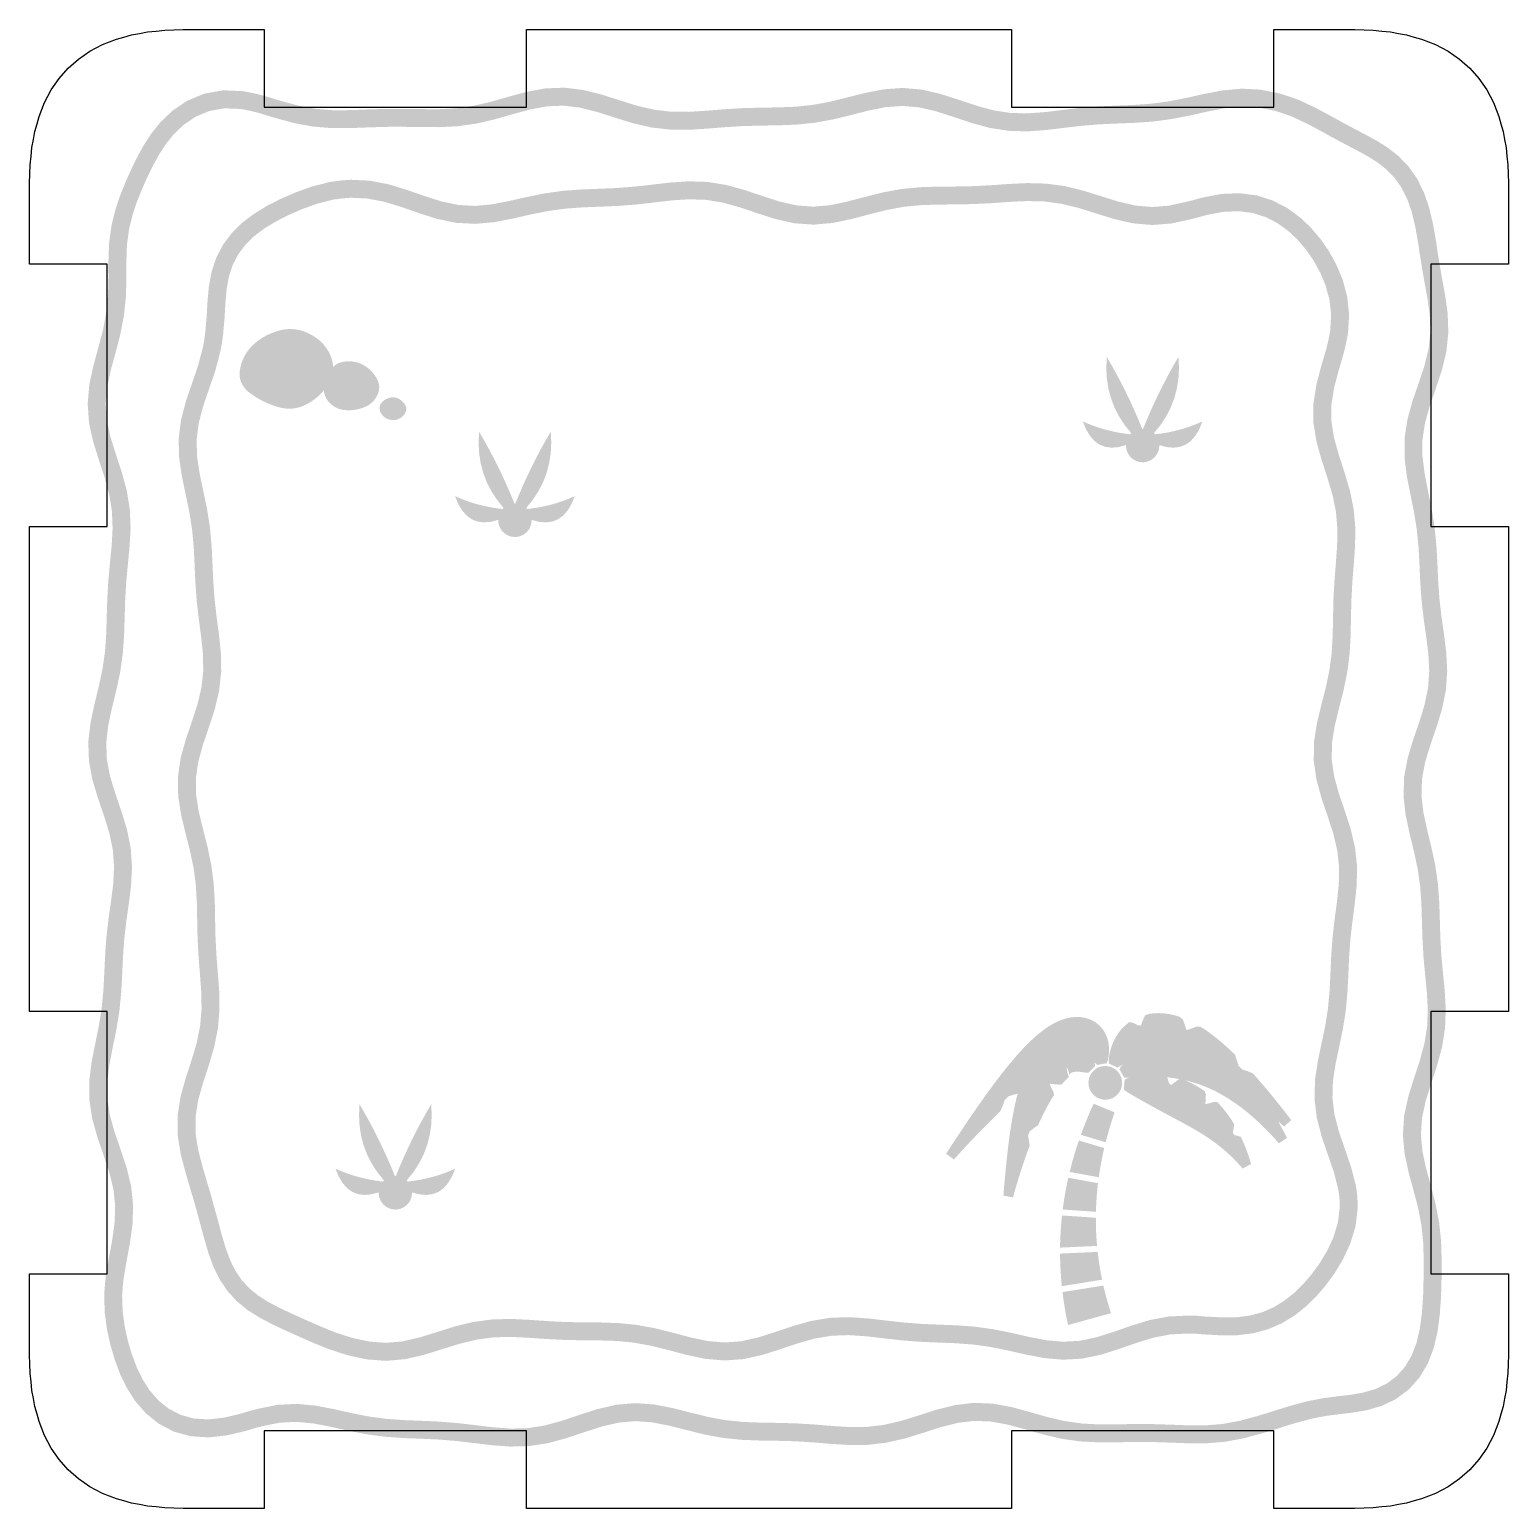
# Model space of a CAD drawing. Header units: millimetres. Extents: x 6 to 591, y 62 to 394.
# Drawn here: x 531.53 to 581.01, y 344.66 to 394.14 of the extents above; entities that cross this region are included whole.
import ezdxf

# ---------------------------------------------------------------- set-up
doc = ezdxf.new("R2010")
doc.units = ezdxf.units.MM
doc.layers.add('CUT', color=1, linetype='Continuous')
doc.layers.add('RASTER', color=7, linetype='Continuous')

msp = doc.modelspace()

# ---------------------------------------------------------------- hatches: boundary and pattern name
at = {"layer": 'RASTER'}
h = msp.add_hatch(color=7, dxfattribs=at)
h.paths.add_polyline_path([(534.171, 386.402), (534.181, 386.708), (534.194, 387.017), (534.275, 387.597), (534.406, 388.126), (534.567, 388.603), (534.742, 389.036), (534.923, 389.44), (535.114, 389.835), (535.33, 390.233), (535.59, 390.639), (535.914, 391.045), (536.317, 391.427), (536.805, 391.756), (537.374, 391.993), (538.008, 392.106), (538.667, 392.079), (539.02, 392.011), (539.346, 391.932), (539.948, 391.749), (540.529, 391.592), (541.098, 391.487), (541.667, 391.441), (542.246, 391.442), (542.837, 391.465), (543.439, 391.484), (544.043, 391.486), (544.641, 391.476), (545.227, 391.473), (545.802, 391.503), (546.372, 391.584), (546.948, 391.718), (547.54, 391.886), (548.15, 392.053), (548.78, 392.169), (549.422, 392.195), (550.061, 392.117), (550.685, 391.959), (551.289, 391.765), (551.873, 391.585), (552.443, 391.454), (553.007, 391.389), (553.577, 391.386), (554.16, 391.422), (554.757, 391.471), (555.361, 391.508), (555.965, 391.525), (556.56, 391.534), (557.143, 391.556), (557.718, 391.615), (558.294, 391.721), (558.881, 391.865), (559.484, 392.018), (560.107, 392.14), (560.745, 392.185), (561.386, 392.13), (562.016, 391.984), (562.626, 391.787), (563.216, 391.589), (563.788, 391.434), (564.349, 391.348), (564.911, 391.333), (565.486, 391.375), (566.076, 391.447), (566.678, 391.517), (567.285, 391.567), (567.888, 391.594), (568.481, 391.617), (569.063, 391.659), (569.642, 391.736), (570.225, 391.85), (570.822, 391.984), (571.438, 392.102), (572.07, 392.161), (572.71, 392.129), (573.348, 392.002), (573.676, 391.897), (573.999, 391.781), (574.565, 391.515), (575.057, 391.251), (575.487, 391.014), (575.877, 390.805), (576.248, 390.612), (576.614, 390.412), (576.979, 390.181), (577.334, 389.901), (577.664, 389.558), (577.951, 389.151), (578.183, 388.686), (578.357, 388.176), (578.485, 387.632), (578.586, 387.055), (578.628, 386.75), (578.677, 386.451), (578.778, 385.856), (578.889, 385.255), (578.975, 384.637), (578.997, 384.004), (578.931, 383.367), (578.78, 382.739), (578.577, 382.128), (578.373, 381.539), (578.215, 380.969), (578.131, 380.413), (578.131, 379.857), (578.202, 379.29), (578.317, 378.704), (578.439, 378.103), (578.537, 377.491), (578.598, 376.879), (578.631, 376.274), (578.657, 375.68), (578.699, 375.094), (578.766, 374.508), (578.851, 373.914), (578.927, 373.304), (578.959, 372.678), (578.916, 372.044), (578.788, 371.414), (578.6, 370.798), (578.394, 370.202), (578.22, 369.627), (578.116, 369.069), (578.098, 368.517), (578.161, 367.957), (578.284, 367.379), (578.43, 366.783), (578.561, 366.172), (578.649, 365.555), (578.694, 364.942), (578.713, 364.339), (578.73, 363.746), (578.764, 363.159), (578.819, 362.569), (578.877, 361.966), (578.911, 361.35), (578.886, 360.721), (578.785, 360.091), (578.617, 359.472), (578.419, 358.87), (578.237, 358.288), (578.116, 357.726), (578.078, 357.175), (578.128, 356.621), (578.25, 356.05), (578.412, 355.46), (578.57, 354.852), (578.689, 354.233), (578.754, 353.613), (578.773, 353.001), (578.771, 352.392), (578.761, 352.083), (578.754, 351.765), (578.713, 351.167), (578.638, 350.59), (578.511, 350.036), (578.312, 349.514), (578.031, 349.041), (577.67, 348.639), (577.245, 348.323), (576.779, 348.098), (576.298, 347.955), (575.822, 347.872), (575.359, 347.817), (574.906, 347.759), (574.439, 347.668), (573.924, 347.531), (573.65, 347.451), (573.357, 347.356), (572.756, 347.172), (572.143, 347.007), (571.519, 346.892), (570.895, 346.841), (570.281, 346.842), (569.68, 346.865), (569.088, 346.884), (568.499, 346.886), (567.904, 346.876), (567.297, 346.873), (566.679, 346.905), (566.056, 346.993), (565.44, 347.137), (564.838, 347.309), (564.255, 347.467), (563.692, 347.571), (563.141, 347.593), (562.587, 347.526), (562.019, 347.382), (561.43, 347.193), (560.821, 347.005), (560.197, 346.862), (559.568, 346.79), (558.945, 346.785), (558.335, 346.824), (557.739, 346.873), (557.151, 346.909), (556.561, 346.925), (555.963, 346.934), (555.353, 346.958), (554.736, 347.021), (554.119, 347.134), (553.512, 347.283), (552.923, 347.433), (552.353, 347.544), (551.798, 347.583), (551.246, 347.536), (550.683, 347.405), (550.1, 347.217), (549.497, 347.015), (548.875, 346.846), (548.244, 346.749), (547.613, 346.732), (546.995, 346.778), (546.392, 346.851), (545.801, 346.92), (545.215, 346.968), (544.625, 346.995), (544.025, 347.018), (543.414, 347.062), (542.799, 347.144), (542.19, 347.263), (541.594, 347.397), (541.017, 347.507), (540.456, 347.559), (539.903, 347.532), (539.34, 347.419), (539.055, 347.344), (538.751, 347.252), (538.138, 347.107), (537.522, 347.038), (536.918, 347.078), (536.352, 347.236), (535.847, 347.502), (535.417, 347.851), (535.064, 348.256), (534.784, 348.696), (534.562, 349.155), (534.385, 349.628), (534.24, 350.121), (534.124, 350.642), (534.047, 351.203), (534.028, 351.804), (534.052, 352.126), (534.084, 352.442), (534.187, 353.049), (534.296, 353.641), (534.376, 354.216), (534.396, 354.776), (534.338, 355.331), (534.202, 355.896), (534.009, 356.479), (533.8, 357.083), (533.627, 357.706), (533.531, 358.342), (533.531, 358.98), (533.609, 359.606), (533.728, 360.213), (533.849, 360.805), (533.942, 361.386), (534, 361.967), (534.031, 362.555), (534.058, 363.154), (534.101, 363.761), (534.171, 364.368), (534.256, 364.966), (534.329, 365.549), (534.358, 366.117), (534.32, 366.676), (534.206, 367.238), (534.029, 367.816), (533.823, 368.413), (533.637, 369.031), (533.518, 369.666), (533.497, 370.307), (533.569, 370.939), (533.699, 371.555), (533.845, 372.151), (533.97, 372.733), (534.053, 373.31), (534.095, 373.889), (534.113, 374.479), (534.131, 375.08), (534.166, 375.686), (534.221, 376.288), (534.279, 376.879), (534.31, 377.455), (534.288, 378.019), (534.197, 378.583), (534.042, 379.156), (533.848, 379.747), (533.657, 380.358), (533.52, 380.989), (533.476, 381.631), (533.533, 382.27), (533.667, 382.892), (533.832, 383.495), (533.985, 384.08), (534.095, 384.654), (534.155, 385.227), (534.173, 385.808)])
h.paths.add_polyline_path([(534.771, 386.393), (534.773, 385.799), (534.754, 385.187), (534.689, 384.567), (534.57, 383.948), (534.412, 383.34), (534.25, 382.75), (534.128, 382.179), (534.078, 381.625), (534.116, 381.074), (534.237, 380.512), (534.419, 379.93), (534.617, 379.328), (534.785, 378.709), (534.886, 378.079), (534.911, 377.45), (534.877, 376.834), (534.819, 376.231), (534.764, 375.641), (534.73, 375.054), (534.713, 374.461), (534.694, 373.858), (534.649, 373.245), (534.561, 372.628), (534.43, 372.017), (534.284, 371.421), (534.161, 370.843), (534.098, 370.283), (534.116, 369.731), (534.22, 369.173), (534.394, 368.598), (534.6, 368.002), (534.788, 367.386), (534.916, 366.756), (534.959, 366.122), (534.927, 365.496), (534.851, 364.886), (534.766, 364.292), (534.699, 363.706), (534.657, 363.12), (534.631, 362.526), (534.598, 361.921), (534.537, 361.309), (534.439, 360.697), (534.317, 360.096), (534.202, 359.51), (534.131, 358.943), (534.131, 358.387), (534.215, 357.831), (534.373, 357.261), (534.577, 356.672), (534.78, 356.061), (534.931, 355.433), (534.997, 354.796), (534.975, 354.163), (534.889, 353.545), (534.778, 352.944), (534.679, 352.361), (534.649, 352.073), (534.628, 351.791), (534.646, 351.253), (534.715, 350.748), (534.821, 350.27), (534.954, 349.818), (535.114, 349.391), (535.309, 348.988), (535.546, 348.616), (535.835, 348.284), (536.178, 348.005), (536.575, 347.797), (537.02, 347.672), (537.508, 347.64), (538.035, 347.699), (538.595, 347.832), (538.892, 347.922), (539.205, 348.004), (539.829, 348.129), (540.469, 348.161), (541.101, 348.102), (541.716, 347.984), (542.313, 347.85), (542.897, 347.736), (543.475, 347.659), (544.058, 347.617), (544.65, 347.594), (545.253, 347.567), (545.86, 347.517), (546.463, 347.447), (547.053, 347.375), (547.627, 347.333), (548.19, 347.348), (548.751, 347.434), (549.323, 347.589), (549.912, 347.787), (550.523, 347.984), (551.152, 348.13), (551.793, 348.185), (552.431, 348.14), (553.054, 348.018), (553.658, 347.865), (554.244, 347.721), (554.82, 347.615), (555.396, 347.556), (555.979, 347.534), (556.574, 347.525), (557.177, 347.508), (557.782, 347.471), (558.379, 347.422), (558.962, 347.386), (559.532, 347.389), (560.096, 347.454), (560.665, 347.585), (561.249, 347.765), (561.853, 347.959), (562.477, 348.117), (563.117, 348.195), (563.759, 348.169), (564.389, 348.053), (564.999, 347.886), (565.59, 347.718), (566.167, 347.584), (566.737, 347.503), (567.311, 347.473), (567.897, 347.476), (568.495, 347.486), (569.099, 347.484), (569.701, 347.465), (570.293, 347.442), (570.871, 347.441), (571.44, 347.487), (572.01, 347.592), (572.59, 347.749), (573.177, 347.928), (573.473, 348.024), (573.763, 348.109), (574.305, 348.254), (574.81, 348.351), (575.286, 348.413), (575.735, 348.466), (576.161, 348.54), (576.562, 348.659), (576.933, 348.838), (577.264, 349.084), (577.545, 349.398), (577.77, 349.776), (577.936, 350.211), (578.047, 350.696), (578.115, 351.226), (578.154, 351.792), (578.161, 352.099), (578.171, 352.403), (578.173, 352.992), (578.155, 353.573), (578.095, 354.146), (577.985, 354.72), (577.832, 355.305), (577.667, 355.908), (577.533, 356.53), (577.476, 357.169), (577.52, 357.811), (577.657, 358.442), (577.848, 359.053), (578.042, 359.644), (578.197, 360.217), (578.288, 360.781), (578.31, 361.345), (578.279, 361.921), (578.221, 362.512), (578.166, 363.114), (578.131, 363.72), (578.113, 364.321), (578.095, 364.911), (578.053, 365.49), (577.97, 366.067), (577.845, 366.649), (577.699, 367.245), (577.569, 367.861), (577.497, 368.493), (577.518, 369.134), (577.637, 369.769), (577.823, 370.387), (578.029, 370.984), (578.206, 371.562), (578.32, 372.124), (578.358, 372.683), (578.329, 373.251), (578.256, 373.834), (578.171, 374.432), (578.101, 375.039), (578.058, 375.646), (578.031, 376.245), (578, 376.833), (577.942, 377.414), (577.849, 377.995), (577.728, 378.587), (577.609, 379.194), (577.531, 379.82), (577.531, 380.458), (577.627, 381.094), (577.8, 381.717), (578.009, 382.321), (578.202, 382.904), (578.338, 383.469), (578.396, 384.024), (578.376, 384.584), (578.296, 385.159), (578.187, 385.751), (578.086, 386.352), (578.034, 386.66), (577.993, 386.962), (577.897, 387.512), (577.78, 388.01), (577.628, 388.454), (577.434, 388.842), (577.2, 389.175), (576.93, 389.455), (576.632, 389.691), (576.309, 389.894), (575.965, 390.083), (575.597, 390.275), (575.201, 390.486), (574.77, 390.724), (574.296, 390.979), (573.769, 391.226), (573.483, 391.329), (573.198, 391.42), (572.636, 391.532), (572.083, 391.559), (571.522, 391.507), (570.944, 391.397), (570.348, 391.263), (569.739, 391.144), (569.124, 391.062), (568.514, 391.018), (567.913, 390.995), (567.323, 390.968), (566.737, 390.92), (566.147, 390.851), (565.544, 390.778), (564.925, 390.732), (564.295, 390.749), (563.663, 390.846), (563.042, 391.015), (562.439, 391.217), (561.856, 391.405), (561.293, 391.536), (560.741, 391.583), (560.186, 391.544), (559.616, 391.433), (559.026, 391.283), (558.42, 391.134), (557.803, 391.021), (557.185, 390.958), (556.575, 390.934), (555.977, 390.925), (555.388, 390.909), (554.799, 390.873), (554.203, 390.824), (553.593, 390.785), (552.97, 390.79), (552.341, 390.862), (551.718, 391.005), (551.109, 391.193), (550.52, 391.382), (549.951, 391.526), (549.398, 391.593), (548.847, 391.571), (548.283, 391.467), (547.701, 391.309), (547.099, 391.137), (546.482, 390.993), (545.86, 390.905), (545.241, 390.873), (544.634, 390.876), (544.039, 390.886), (543.45, 390.884), (542.859, 390.865), (542.258, 390.842), (541.643, 390.841), (541.019, 390.892), (540.396, 391.007), (539.783, 391.172), (539.187, 391.353), (538.892, 391.425), (538.598, 391.482), (538.049, 391.504), (537.544, 391.414), (537.09, 391.225), (536.693, 390.957), (536.357, 390.638), (536.079, 390.289), (535.847, 389.928), (535.648, 389.56), (535.466, 389.187), (535.294, 388.801), (535.13, 388.394), (534.983, 387.958), (534.865, 387.483), (534.792, 386.962), (534.78, 386.685), (534.771, 386.393)])
h = msp.add_hatch(color=7, dxfattribs=at)
h.paths.add_polyline_path([(537.319, 383.464), (537.375, 383.739), (537.409, 384.005), (537.456, 384.535), (537.485, 385.043), (537.531, 385.547), (537.624, 386.041), (537.781, 386.513), (538.01, 386.949), (538.303, 387.339), (538.649, 387.678), (539.037, 387.972), (539.459, 388.231), (539.917, 388.466), (540.417, 388.685), (540.97, 388.884), (541.578, 389.04), (541.921, 389.086), (542.259, 389.114), (542.9, 389.084), (543.532, 388.964), (544.15, 388.777), (544.747, 388.567), (545.324, 388.385), (545.882, 388.27), (546.434, 388.239), (546.993, 388.29), (547.569, 388.401), (548.164, 388.537), (548.772, 388.659), (549.387, 388.744), (549.997, 388.789), (550.597, 388.812), (551.187, 388.838), (551.773, 388.884), (552.363, 388.95), (552.965, 389.02), (553.583, 389.062), (554.213, 389.041), (554.844, 388.939), (555.464, 388.767), (556.065, 388.564), (556.646, 388.378), (557.207, 388.254), (557.757, 388.214), (558.311, 388.261), (558.881, 388.381), (559.471, 388.538), (560.078, 388.69), (560.695, 388.803), (561.313, 388.864), (561.923, 388.884), (562.52, 388.888), (563.109, 388.9), (563.698, 388.931), (564.294, 388.973), (564.904, 389.002), (565.527, 388.986), (566.154, 388.903), (566.775, 388.752), (567.38, 388.563), (567.965, 388.381), (568.529, 388.251), (569.08, 388.202), (569.63, 388.244), (570.197, 388.366), (570.487, 388.44), (570.796, 388.525), (571.41, 388.639), (572.014, 388.665), (572.592, 388.589), (573.125, 388.417), (573.604, 388.169), (574.025, 387.863), (574.395, 387.515), (574.72, 387.132), (575.007, 386.716), (575.257, 386.26), (575.465, 385.758), (575.613, 385.206), (575.678, 384.606), (575.641, 383.975), (575.575, 383.64), (575.5, 383.322), (575.324, 382.724), (575.173, 382.147), (575.085, 381.589), (575.084, 381.04), (575.171, 380.485), (575.331, 379.913), (575.525, 379.319), (575.706, 378.706), (575.833, 378.081), (575.886, 377.453), (575.876, 376.833), (575.831, 376.228), (575.784, 375.635), (575.753, 375.048), (575.739, 374.458), (575.728, 373.857), (575.693, 373.245), (575.614, 372.627), (575.487, 372.013), (575.334, 371.413), (575.193, 370.831), (575.104, 370.268), (575.095, 369.717), (575.174, 369.163), (575.33, 368.595), (575.531, 368.005), (575.729, 367.396), (575.876, 366.77), (575.943, 366.136), (575.931, 365.509), (575.867, 364.897), (575.788, 364.299), (575.721, 363.712), (575.678, 363.127), (575.652, 362.535), (575.622, 361.932), (575.566, 361.32), (575.47, 360.708), (575.345, 360.105), (575.221, 359.517), (575.135, 358.948), (575.12, 358.393), (575.188, 357.839), (575.335, 357.274), (575.535, 356.689), (575.743, 356.082), (575.907, 355.453), (575.951, 355.111), (575.969, 354.752), (575.894, 354.108), (575.714, 353.515), (575.468, 352.989), (575.188, 352.525), (574.887, 352.114), (574.569, 351.746), (574.227, 351.415), (573.854, 351.118), (573.439, 350.864), (572.98, 350.662), (572.479, 350.525), (571.946, 350.458), (571.395, 350.453), (570.826, 350.484), (570.544, 350.507), (570.269, 350.513), (569.709, 350.486), (569.149, 350.38), (568.575, 350.206), (567.981, 349.998), (567.366, 349.803), (566.734, 349.673), (566.094, 349.638), (565.461, 349.695), (564.846, 349.814), (564.249, 349.95), (563.666, 350.067), (563.089, 350.147), (562.508, 350.19), (561.916, 350.213), (561.315, 350.239), (560.709, 350.286), (560.107, 350.354), (559.518, 350.423), (558.945, 350.461), (558.383, 350.442), (557.823, 350.352), (557.251, 350.193), (556.661, 349.994), (556.05, 349.799), (555.419, 349.658), (554.778, 349.612), (554.14, 349.667), (553.519, 349.797), (552.918, 349.957), (552.333, 350.103), (551.759, 350.208), (551.186, 350.265), (550.604, 350.284), (550.01, 350.288), (549.407, 350.301), (548.804, 350.332), (548.209, 350.374), (547.628, 350.401), (547.059, 350.387), (546.495, 350.312), (545.924, 350.174), (545.337, 349.991), (544.731, 349.802), (544.104, 349.657), (543.463, 349.6), (542.822, 349.648), (542.19, 349.784), (541.867, 349.884), (541.548, 349.99), (540.983, 350.22), (540.48, 350.442), (540.025, 350.648), (539.602, 350.848), (539.201, 351.06), (538.821, 351.302), (538.471, 351.589), (538.16, 351.927), (537.898, 352.313), (537.687, 352.738), (537.52, 353.193), (537.38, 353.671), (537.244, 354.176), (537.093, 354.722), (537.013, 355.015), (536.922, 355.313), (536.746, 355.915), (536.585, 356.53), (536.485, 357.163), (536.483, 357.806), (536.584, 358.443), (536.757, 359.061), (536.952, 359.659), (537.124, 360.238), (537.238, 360.804), (537.286, 361.368), (537.276, 361.94), (537.233, 362.526), (537.185, 363.125), (537.153, 363.729), (537.14, 364.33), (537.128, 364.921), (537.096, 365.5), (537.022, 366.074), (536.902, 366.652), (536.752, 367.243), (536.604, 367.852), (536.505, 368.48), (536.494, 369.121), (536.585, 369.759), (536.756, 370.382), (536.961, 370.984), (537.15, 371.566), (537.283, 372.131), (537.343, 372.69), (537.332, 373.254), (537.272, 373.833), (537.192, 374.427), (537.123, 375.032), (537.079, 375.638), (537.053, 376.237), (537.024, 376.826), (536.97, 377.405), (536.879, 377.985), (536.757, 378.573), (536.63, 379.177), (536.537, 379.799), (536.519, 380.435), (536.597, 381.073), (536.76, 381.699), (536.968, 382.306), (537.168, 382.891)])
h.paths.add_polyline_path([(537.904, 383.328), (537.743, 382.717), (537.535, 382.111), (537.335, 381.526), (537.188, 380.961), (537.12, 380.407), (537.135, 379.852), (537.221, 379.283), (537.345, 378.695), (537.47, 378.092), (537.566, 377.48), (537.622, 376.868), (537.652, 376.265), (537.678, 375.673), (537.721, 375.088), (537.788, 374.501), (537.867, 373.903), (537.931, 373.291), (537.943, 372.664), (537.876, 372.03), (537.729, 371.404), (537.531, 370.795), (537.33, 370.205), (537.174, 369.637), (537.095, 369.083), (537.104, 368.532), (537.193, 367.969), (537.334, 367.387), (537.487, 366.787), (537.614, 366.173), (537.693, 365.555), (537.728, 364.943), (537.739, 364.342), (537.753, 363.752), (537.784, 363.165), (537.831, 362.572), (537.876, 361.967), (537.886, 361.347), (537.833, 360.719), (537.706, 360.094), (537.525, 359.481), (537.331, 358.887), (537.171, 358.315), (537.084, 357.76), (537.085, 357.211), (537.173, 356.653), (537.324, 356.076), (537.497, 355.485), (537.59, 355.181), (537.671, 354.881), (537.823, 354.334), (537.957, 353.833), (538.09, 353.381), (538.239, 352.975), (538.417, 352.616), (538.631, 352.301), (538.884, 352.027), (539.174, 351.789), (539.503, 351.578), (539.87, 351.384), (540.277, 351.192), (540.725, 350.989), (541.217, 350.772), (541.756, 350.553), (542.051, 350.455), (542.342, 350.365), (542.908, 350.244), (543.459, 350.202), (544.009, 350.251), (544.574, 350.381), (545.159, 350.563), (545.764, 350.752), (546.384, 350.903), (547.012, 350.986), (547.634, 351.002), (548.244, 350.973), (548.841, 350.931), (549.429, 350.9), (550.018, 350.888), (550.616, 350.884), (551.225, 350.864), (551.843, 350.803), (552.46, 350.69), (553.068, 350.538), (553.658, 350.381), (554.228, 350.261), (554.782, 350.214), (555.332, 350.254), (555.893, 350.378), (556.473, 350.564), (557.075, 350.767), (557.694, 350.939), (558.325, 351.041), (558.955, 351.062), (559.573, 351.02), (560.176, 350.95), (560.766, 350.884), (561.351, 350.838), (561.941, 350.812), (562.541, 350.789), (563.152, 350.744), (563.766, 350.659), (564.375, 350.537), (564.969, 350.401), (565.545, 350.29), (566.104, 350.239), (566.656, 350.27), (567.215, 350.385), (567.791, 350.567), (568.389, 350.777), (569.006, 350.964), (569.638, 351.084), (570.261, 351.113), (570.574, 351.107), (570.866, 351.083), (571.409, 351.053), (571.906, 351.058), (572.362, 351.115), (572.779, 351.229), (573.16, 351.396), (573.509, 351.611), (573.831, 351.866), (574.132, 352.159), (574.417, 352.489), (574.688, 352.859), (574.938, 353.272), (575.152, 353.73), (575.304, 354.231), (575.367, 354.771), (575.353, 355.058), (575.316, 355.339), (575.168, 355.909), (574.968, 356.494), (574.76, 357.101), (574.597, 357.727), (574.519, 358.365), (574.537, 359.001), (574.63, 359.623), (574.757, 360.227), (574.879, 360.815), (574.97, 361.395), (575.024, 361.974), (575.053, 362.563), (575.079, 363.162), (575.123, 363.768), (575.192, 364.373), (575.272, 364.967), (575.332, 365.546), (575.343, 366.11), (575.283, 366.669), (575.15, 367.234), (574.961, 367.816), (574.756, 368.418), (574.585, 369.041), (574.494, 369.679), (574.505, 370.32), (574.604, 370.948), (574.752, 371.557), (574.902, 372.148), (575.022, 372.726), (575.096, 373.3), (575.128, 373.879), (575.14, 374.47), (575.153, 375.071), (575.185, 375.675), (575.233, 376.274), (575.276, 376.86), (575.286, 377.432), (575.238, 377.996), (575.124, 378.562), (574.952, 379.141), (574.757, 379.739), (574.584, 380.357), (574.483, 380.994), (574.485, 381.637), (574.585, 382.27), (574.746, 382.885), (574.92, 383.476), (574.989, 383.767), (575.044, 384.051), (575.076, 384.591), (575.021, 385.095), (574.895, 385.565), (574.715, 386), (574.496, 386.4), (574.243, 386.767), (573.959, 387.101), (573.642, 387.4), (573.288, 387.657), (572.894, 387.862), (572.46, 388.001), (571.988, 388.063), (571.478, 388.041), (570.93, 387.94), (570.641, 387.86), (570.334, 387.782), (569.717, 387.648), (569.076, 387.6), (568.435, 387.657), (567.808, 387.802), (567.201, 387.991), (566.615, 388.174), (566.044, 388.312), (565.48, 388.387), (564.911, 388.401), (564.329, 388.374), (563.734, 388.332), (563.131, 388.301), (562.529, 388.288), (561.935, 388.284), (561.353, 388.265), (560.779, 388.208), (560.205, 388.103), (559.621, 387.957), (559.019, 387.797), (558.398, 387.667), (557.761, 387.612), (557.119, 387.658), (556.489, 387.799), (555.878, 387.994), (555.288, 388.193), (554.716, 388.352), (554.155, 388.442), (553.593, 388.461), (553.02, 388.423), (552.431, 388.354), (551.83, 388.286), (551.224, 388.239), (550.622, 388.213), (550.031, 388.19), (549.45, 388.147), (548.873, 388.067), (548.29, 387.95), (547.693, 387.814), (547.077, 387.695), (546.445, 387.638), (545.805, 387.673), (545.172, 387.803), (544.557, 387.998), (543.963, 388.206), (543.389, 388.38), (542.83, 388.486), (542.27, 388.512), (541.986, 388.489), (541.692, 388.45), (541.146, 388.31), (540.639, 388.128), (540.175, 387.924), (539.754, 387.707), (539.375, 387.476), (539.042, 387.223), (538.755, 386.942), (538.519, 386.628), (538.335, 386.277), (538.206, 385.89), (538.126, 385.464), (538.084, 384.999), (538.055, 384.492), (538.006, 383.94), (537.967, 383.641), (537.904, 383.328)])
for points in [[(541.59, 383.252), (541.636, 383.134), (541.667, 383.018), (541.683, 382.902), (541.686, 382.786), (541.675, 382.672), (541.649, 382.558), (541.609, 382.445), (541.555, 382.333), (541.491, 382.225), (541.419, 382.121), (541.34, 382.024), (541.254, 381.932), (541.16, 381.846), (541.059, 381.765), (540.952, 381.691), (540.837, 381.621), (540.717, 381.562), (540.596, 381.515), (540.474, 381.481), (540.35, 381.461), (540.225, 381.454), (540.099, 381.46), (539.97, 381.479), (539.841, 381.511), (539.712, 381.552), (539.587, 381.599), (539.465, 381.65), (539.346, 381.705), (539.231, 381.766), (539.119, 381.832), (539.011, 381.902), (538.906, 381.977), (538.81, 382.057), (538.73, 382.143), (538.665, 382.233), (538.615, 382.327), (538.58, 382.427), (538.561, 382.532), (538.557, 382.642), (538.569, 382.756), (538.592, 382.871), (538.623, 382.982), (538.662, 383.089), (538.71, 383.192), (538.765, 383.29), (538.829, 383.385), (538.9, 383.475), (538.98, 383.561), (539.067, 383.643), (539.16, 383.719), (539.259, 383.789), (539.363, 383.854), (539.474, 383.913), (539.59, 383.967), (539.712, 384.015), (539.84, 384.057), (539.971, 384.091), (540.102, 384.112), (540.231, 384.12), (540.361, 384.115), (540.49, 384.098), (540.618, 384.068), (540.746, 384.025), (540.873, 383.97), (540.996, 383.905), (541.109, 383.833), (541.212, 383.754), (541.307, 383.667), (541.392, 383.574), (541.467, 383.474), (541.534, 383.366), (541.59, 383.252)], [(543.155, 382.448), (543.187, 382.381), (543.209, 382.313), (543.224, 382.246), (543.229, 382.178), (543.226, 382.11), (543.215, 382.042), (543.194, 381.973), (543.166, 381.904), (543.13, 381.838), (543.09, 381.776), (543.044, 381.72), (542.993, 381.668), (542.938, 381.621), (542.877, 381.579), (542.811, 381.541), (542.74, 381.509), (542.667, 381.481), (542.592, 381.457), (542.516, 381.438), (542.439, 381.423), (542.361, 381.412), (542.282, 381.405), (542.201, 381.403), (542.12, 381.405), (542.04, 381.412), (541.963, 381.426), (541.889, 381.447), (541.819, 381.474), (541.752, 381.508), (541.688, 381.549), (541.628, 381.596), (541.57, 381.65), (541.519, 381.707), (541.475, 381.767), (541.44, 381.829), (541.413, 381.893), (541.395, 381.959), (541.384, 382.026), (541.382, 382.096), (541.388, 382.167), (541.4, 382.239), (541.415, 382.311), (541.435, 382.382), (541.458, 382.452), (541.485, 382.522), (541.516, 382.592), (541.551, 382.661), (541.59, 382.729), (541.633, 382.793), (541.683, 382.85), (541.739, 382.9), (541.801, 382.942), (541.869, 382.976), (541.943, 383.003), (542.023, 383.023), (542.109, 383.035), (542.197, 383.04), (542.283, 383.039), (542.365, 383.03), (542.446, 383.016), (542.523, 382.995), (542.598, 382.967), (542.67, 382.933), (542.74, 382.892), (542.806, 382.846), (542.868, 382.798), (542.926, 382.747), (542.98, 382.693), (543.03, 382.636), (543.076, 382.576), (543.117, 382.513), (543.155, 382.448)], [(568.209, 380.235), (567.958, 380.169), (567.727, 380.15), (567.516, 380.179), (567.326, 380.254), (567.156, 380.377), (567.006, 380.547), (566.876, 380.765), (566.767, 381.029), (566.95, 380.949), (567.138, 380.876), (567.331, 380.811), (567.527, 380.753), (567.728, 380.703), (567.933, 380.66), (568.143, 380.625), (568.356, 380.598), (568.362, 380.604), (568.367, 380.61), (568.373, 380.616), (568.379, 380.622), (568.385, 380.627), (568.391, 380.633), (568.169, 380.908), (567.981, 381.196), (567.827, 381.496), (567.708, 381.809), (567.622, 382.135), (567.571, 382.473), (567.554, 382.824), (567.571, 383.187), (567.738, 382.898), (567.899, 382.606), (568.056, 382.31), (568.206, 382.011), (568.352, 381.708), (568.491, 381.402), (568.626, 381.093), (568.754, 380.78), (568.759, 380.78), (568.764, 380.78), (568.769, 380.78), (568.774, 380.78), (568.779, 380.78), (568.784, 380.78), (568.913, 381.093), (569.047, 381.402), (569.187, 381.708), (569.332, 382.011), (569.483, 382.31), (569.639, 382.606), (569.801, 382.898), (569.968, 383.187), (569.985, 382.824), (569.968, 382.473), (569.916, 382.135), (569.831, 381.809), (569.711, 381.496), (569.557, 381.196), (569.369, 380.908), (569.147, 380.633), (569.153, 380.627), (569.159, 380.622), (569.165, 380.616), (569.171, 380.61), (569.177, 380.604), (569.182, 380.598), (569.396, 380.625), (569.605, 380.66), (569.81, 380.703), (570.011, 380.753), (570.208, 380.811), (570.4, 380.876), (570.588, 380.949), (570.772, 381.029), (570.663, 380.765), (570.533, 380.547), (570.383, 380.377), (570.213, 380.254), (570.022, 380.179), (569.811, 380.15), (569.58, 380.169), (569.329, 380.235), (569.313, 380.088), (569.26, 379.95), (569.172, 379.831), (569.056, 379.739), (568.92, 379.681), (568.773, 379.66), (568.774, 379.66), (568.774, 379.66), (568.774, 379.66), (568.774, 379.66), (568.773, 379.66), (568.772, 379.66), (568.771, 379.66), (568.769, 379.66), (568.768, 379.66), (568.766, 379.66), (568.765, 379.66), (568.765, 379.66), (568.764, 379.66), (568.764, 379.66), (568.765, 379.66), (568.765, 379.66), (568.619, 379.681), (568.483, 379.739), (568.367, 379.831), (568.279, 379.95), (568.225, 380.088)], [(544.094, 381.587), (544.111, 381.555), (544.124, 381.523), (544.132, 381.491), (544.135, 381.458), (544.135, 381.425), (544.129, 381.392), (544.12, 381.358), (544.105, 381.324), (544.088, 381.291), (544.067, 381.261), (544.045, 381.232), (544.02, 381.205), (543.992, 381.181), (543.962, 381.158), (543.93, 381.138), (543.895, 381.12), (543.859, 381.104), (543.823, 381.092), (543.786, 381.082), (543.749, 381.076), (543.712, 381.074), (543.674, 381.074), (543.636, 381.078), (543.598, 381.085), (543.56, 381.094), (543.524, 381.106), (543.49, 381.12), (543.458, 381.136), (543.428, 381.154), (543.399, 381.175), (543.372, 381.198), (543.347, 381.223), (543.325, 381.249), (543.305, 381.277), (543.288, 381.305), (543.273, 381.335), (543.262, 381.365), (543.253, 381.396), (543.247, 381.429), (543.244, 381.462), (543.244, 381.495), (543.248, 381.527), (543.255, 381.558), (543.266, 381.588), (543.28, 381.616), (543.298, 381.643), (543.319, 381.669), (543.344, 381.694), (543.372, 381.717), (543.4, 381.738), (543.43, 381.757), (543.462, 381.775), (543.494, 381.79), (543.528, 381.803), (543.564, 381.815), (543.6, 381.824), (543.637, 381.831), (543.674, 381.834), (543.71, 381.834), (543.745, 381.831), (543.781, 381.825), (543.815, 381.815), (543.849, 381.802), (543.883, 381.786), (543.915, 381.767), (543.946, 381.747), (543.975, 381.725), (544.002, 381.701), (544.028, 381.675), (544.052, 381.648), (544.074, 381.618), (544.094, 381.587)], [(547.209, 377.735), (546.958, 377.669), (546.727, 377.65), (546.516, 377.679), (546.326, 377.754), (546.156, 377.877), (546.006, 378.047), (545.876, 378.265), (545.767, 378.529), (545.95, 378.449), (546.138, 378.376), (546.331, 378.311), (546.527, 378.253), (546.728, 378.203), (546.933, 378.16), (547.143, 378.125), (547.356, 378.098), (547.362, 378.104), (547.367, 378.11), (547.373, 378.116), (547.379, 378.122), (547.385, 378.127), (547.391, 378.133), (547.169, 378.408), (546.981, 378.696), (546.827, 378.996), (546.708, 379.309), (546.622, 379.635), (546.571, 379.973), (546.554, 380.324), (546.571, 380.687), (546.738, 380.398), (546.899, 380.106), (547.056, 379.81), (547.206, 379.511), (547.352, 379.208), (547.491, 378.902), (547.626, 378.593), (547.754, 378.28), (547.759, 378.28), (547.764, 378.28), (547.769, 378.28), (547.774, 378.28), (547.779, 378.28), (547.784, 378.28), (547.913, 378.593), (548.047, 378.902), (548.187, 379.208), (548.332, 379.511), (548.483, 379.81), (548.639, 380.106), (548.801, 380.398), (548.968, 380.687), (548.985, 380.324), (548.968, 379.973), (548.916, 379.635), (548.831, 379.309), (548.711, 378.996), (548.557, 378.696), (548.369, 378.408), (548.147, 378.133), (548.153, 378.127), (548.159, 378.122), (548.165, 378.116), (548.171, 378.11), (548.177, 378.104), (548.182, 378.098), (548.396, 378.125), (548.605, 378.16), (548.81, 378.203), (549.011, 378.253), (549.208, 378.311), (549.4, 378.376), (549.588, 378.449), (549.772, 378.529), (549.663, 378.265), (549.533, 378.047), (549.383, 377.877), (549.213, 377.754), (549.022, 377.679), (548.811, 377.65), (548.58, 377.669), (548.329, 377.735), (548.313, 377.588), (548.26, 377.45), (548.172, 377.331), (548.056, 377.239), (547.92, 377.181), (547.773, 377.16), (547.774, 377.16), (547.774, 377.16), (547.774, 377.16), (547.774, 377.16), (547.773, 377.16), (547.772, 377.16), (547.771, 377.16), (547.769, 377.16), (547.768, 377.16), (547.766, 377.16), (547.765, 377.16), (547.765, 377.16), (547.764, 377.16), (547.764, 377.16), (547.765, 377.16), (547.765, 377.16), (547.619, 377.181), (547.483, 377.239), (547.367, 377.331), (547.279, 377.45), (547.225, 377.588)], [(567.936, 359.409), (568.034, 359.473), (568.118, 359.536), (568.196, 359.594), (568.271, 359.648), (568.343, 359.695), (568.413, 359.738), (568.479, 359.775), (568.543, 359.807), (568.604, 359.834), (568.662, 359.857), (568.717, 359.876), (568.77, 359.891), (568.82, 359.903), (568.868, 359.912), (568.914, 359.919), (568.958, 359.924), (569.002, 359.928), (569.045, 359.931), (569.089, 359.932), (569.133, 359.933), (569.179, 359.933), (569.228, 359.932), (569.278, 359.929), (569.332, 359.925), (569.389, 359.92), (569.45, 359.912), (569.514, 359.903), (569.583, 359.891), (569.655, 359.876), (569.731, 359.858), (569.811, 359.837), (569.895, 359.813), (569.983, 359.785), (570.074, 359.754), (570.17, 359.719), (570.268, 359.68), (570.371, 359.637), (570.477, 359.59), (570.586, 359.538), (570.698, 359.483), (570.813, 359.423), (570.932, 359.359), (571.053, 359.291), (571.178, 359.218), (571.305, 359.141), (571.435, 359.059), (571.567, 358.973), (571.702, 358.882), (571.84, 358.787), (571.98, 358.687), (572.122, 358.583), (572.267, 358.474), (572.414, 358.361), (572.563, 358.243), (572.714, 358.12), (572.868, 357.993), (573.023, 357.861), (573.181, 357.724), (573.34, 357.583), (573.501, 357.437), (573.741, 357.657), (573.606, 357.831), (573.473, 358.001), (573.342, 358.167), (573.211, 358.33), (573.083, 358.488), (572.955, 358.642), (572.829, 358.792), (572.704, 358.937), (572.581, 359.079), (572.458, 359.217), (572.283, 359.29), (572.104, 359.349), (571.981, 359.467), (571.92, 359.655), (571.86, 359.844), (571.743, 359.956), (571.626, 360.065), (571.51, 360.169), (571.395, 360.269), (571.28, 360.365), (571.165, 360.456), (571.051, 360.543), (570.936, 360.625), (570.822, 360.702), (570.707, 360.775), (570.56, 360.775), (570.391, 360.711), (570.239, 360.661), (570.181, 360.839), (570.115, 361.017), (570.014, 361.108), (569.897, 361.145), (569.78, 361.176), (569.662, 361.2), (569.543, 361.218), (569.425, 361.229), (569.307, 361.233), (569.189, 361.23), (569.072, 361.22), (568.956, 361.202), (568.847, 361.153), (568.772, 360.985), (568.715, 360.818), (568.605, 360.83), (568.461, 360.904), (568.324, 360.933), (568.234, 360.863), (568.15, 360.788), (568.071, 360.707), (567.999, 360.621), (567.934, 360.531), (567.874, 360.436), (567.821, 360.337), (567.774, 360.235), (567.733, 360.13), (567.699, 360.021), (567.67, 359.909), (567.649, 359.794), (567.636, 359.674), (567.641, 359.546)], [(567.569, 359.556), (567.609, 359.667), (567.63, 359.775), (567.642, 359.88), (567.646, 359.983), (567.644, 360.084), (567.634, 360.184), (567.617, 360.283), (567.591, 360.38), (567.557, 360.476), (567.513, 360.569), (567.458, 360.659), (567.393, 360.744), (567.318, 360.824), (567.232, 360.896), (567.138, 360.958), (567.036, 361.011), (566.929, 361.051), (566.818, 361.081), (566.706, 361.098), (566.594, 361.105), (566.482, 361.102), (566.372, 361.09), (566.264, 361.069), (566.158, 361.041), (566.054, 361.006), (565.951, 360.964), (565.85, 360.916), (565.75, 360.863), (565.651, 360.804), (565.553, 360.739), (565.455, 360.67), (565.357, 360.595), (565.259, 360.515), (565.162, 360.43), (565.063, 360.341), (564.964, 360.246), (564.865, 360.147), (564.765, 360.042), (564.664, 359.933), (564.562, 359.819), (564.459, 359.7), (564.354, 359.576), (564.248, 359.448), (564.142, 359.314), (564.033, 359.176), (563.923, 359.033), (563.812, 358.885), (563.699, 358.733), (563.584, 358.576), (563.467, 358.413), (563.349, 358.247), (563.229, 358.075), (563.107, 357.899), (562.983, 357.718), (562.857, 357.532), (562.729, 357.341), (562.599, 357.146), (562.467, 356.946), (562.333, 356.742), (562.196, 356.532), (562.454, 356.335), (562.62, 356.519), (562.784, 356.698), (562.946, 356.872), (563.105, 357.041), (563.262, 357.205), (563.416, 357.363), (563.567, 357.517), (563.717, 357.665), (563.863, 357.808), (564.007, 357.946), (564.087, 358.133), (564.157, 358.323), (564.288, 358.452), (564.486, 358.511), (564.684, 358.561), (564.81, 358.668), (564.934, 358.771), (565.054, 358.869), (565.171, 358.961), (565.285, 359.049), (565.395, 359.132), (565.502, 359.209), (565.605, 359.282), (565.704, 359.349), (565.8, 359.412), (565.846, 359.53), (565.853, 359.696), (565.876, 359.841), (566.036, 359.775), (566.187, 359.697), (566.283, 359.686), (566.347, 359.716), (566.405, 359.741), (566.458, 359.761), (566.504, 359.779), (566.544, 359.792), (566.578, 359.803), (566.606, 359.812), (566.627, 359.819), (566.642, 359.825), (566.653, 359.855), (566.678, 360.001), (566.724, 360.139), (566.734, 360.087), (566.703, 359.965), (566.667, 359.886), (566.677, 359.899), (566.692, 359.909), (566.713, 359.916), (566.74, 359.917), (566.772, 359.911), (566.81, 359.898), (566.852, 359.877), (566.898, 359.847), (566.947, 359.809), (566.999, 359.763), (567.053, 359.708), (567.111, 359.646), (567.172, 359.575), (567.249, 359.5)], [(567.183, 359.466), (567.163, 359.57), (567.128, 359.661), (567.086, 359.746), (567.04, 359.826), (566.987, 359.901), (566.93, 359.972), (566.867, 360.038), (566.798, 360.099), (566.723, 360.155), (566.642, 360.204), (566.556, 360.245), (566.465, 360.279), (566.369, 360.304), (566.27, 360.32), (566.169, 360.326), (566.066, 360.322), (565.965, 360.308), (565.865, 360.285), (565.767, 360.253), (565.674, 360.212), (565.584, 360.165), (565.499, 360.111), (565.418, 360.051), (565.342, 359.987), (565.27, 359.917), (565.202, 359.843), (565.138, 359.765), (565.078, 359.683), (565.021, 359.597), (564.967, 359.508), (564.916, 359.415), (564.868, 359.318), (564.822, 359.219), (564.778, 359.115), (564.737, 359.008), (564.698, 358.898), (564.66, 358.784), (564.624, 358.666), (564.59, 358.545), (564.557, 358.42), (564.526, 358.292), (564.496, 358.16), (564.468, 358.024), (564.44, 357.884), (564.414, 357.741), (564.389, 357.594), (564.364, 357.443), (564.341, 357.288), (564.318, 357.13), (564.297, 356.967), (564.276, 356.801), (564.255, 356.631), (564.236, 356.456), (564.217, 356.278), (564.198, 356.096), (564.18, 355.91), (564.162, 355.72), (564.145, 355.526), (564.128, 355.328), (564.112, 355.126), (564.432, 355.07), (564.486, 355.263), (564.541, 355.452), (564.596, 355.636), (564.652, 355.815), (564.707, 355.99), (564.763, 356.161), (564.82, 356.326), (564.876, 356.487), (564.932, 356.643), (564.989, 356.795), (564.967, 356.962), (564.935, 357.129), (564.985, 357.27), (565.126, 357.38), (565.271, 357.482), (565.327, 357.605), (565.383, 357.723), (565.438, 357.837), (565.492, 357.945), (565.546, 358.049), (565.599, 358.147), (565.652, 358.241), (565.704, 358.33), (565.754, 358.413), (565.804, 358.492), (565.785, 358.6), (565.711, 358.736), (565.661, 358.861), (565.825, 358.856), (565.987, 358.837), (566.07, 358.857), (566.107, 358.9), (566.142, 358.938), (566.174, 358.972), (566.203, 359.001), (566.228, 359.026), (566.25, 359.047), (566.269, 359.064), (566.283, 359.079), (566.294, 359.092), (566.292, 359.124), (566.249, 359.266), (566.226, 359.411), (566.263, 359.37), (566.301, 359.25), (566.316, 359.164), (566.323, 359.18), (566.334, 359.196), (566.35, 359.213), (566.372, 359.229), (566.4, 359.244), (566.435, 359.256), (566.476, 359.265), (566.524, 359.271), (566.579, 359.273), (566.639, 359.272), (566.706, 359.266), (566.778, 359.256), (566.858, 359.243), (566.954, 359.236)], [(568.153, 359.078), (568.272, 359.075), (568.38, 359.083), (568.484, 359.091), (568.584, 359.098), (568.681, 359.105), (568.775, 359.11), (568.866, 359.113), (568.955, 359.116), (569.041, 359.116), (569.125, 359.116), (569.206, 359.114), (569.285, 359.111), (569.363, 359.107), (569.439, 359.101), (569.513, 359.095), (569.586, 359.088), (569.657, 359.08), (569.728, 359.07), (569.798, 359.06), (569.867, 359.05), (569.937, 359.038), (570.006, 359.025), (570.075, 359.011), (570.144, 358.996), (570.214, 358.98), (570.285, 358.963), (570.356, 358.944), (570.428, 358.924), (570.502, 358.902), (570.576, 358.879), (570.652, 358.853), (570.729, 358.826), (570.807, 358.796), (570.887, 358.764), (570.968, 358.73), (571.05, 358.693), (571.134, 358.654), (571.219, 358.612), (571.305, 358.567), (571.393, 358.519), (571.481, 358.468), (571.571, 358.415), (571.663, 358.358), (571.755, 358.298), (571.848, 358.235), (571.942, 358.168), (572.038, 358.098), (572.134, 358.025), (572.23, 357.949), (572.328, 357.869), (572.426, 357.786), (572.525, 357.699), (572.624, 357.608), (572.724, 357.515), (572.824, 357.417), (572.924, 357.317), (573.025, 357.212), (573.126, 357.105), (573.227, 356.993), (573.328, 356.878), (573.598, 357.059), (573.527, 357.199), (573.455, 357.336), (573.383, 357.471), (573.31, 357.604), (573.237, 357.733), (573.163, 357.86), (573.089, 357.985), (573.014, 358.107), (572.938, 358.226), (572.861, 358.343), (572.724, 358.402), (572.58, 358.449), (572.497, 358.55), (572.48, 358.716), (572.463, 358.886), (572.38, 358.986), (572.296, 359.083), (572.211, 359.178), (572.124, 359.269), (572.035, 359.357), (571.945, 359.443), (571.854, 359.525), (571.761, 359.603), (571.667, 359.678), (571.571, 359.75), (571.436, 359.752), (571.275, 359.693), (571.129, 359.649), (571.091, 359.826), (571.046, 360.005), (570.961, 360.101), (570.854, 360.145), (570.746, 360.185), (570.637, 360.219), (570.527, 360.25), (570.415, 360.275), (570.304, 360.296), (570.191, 360.311), (570.079, 360.321), (569.966, 360.327), (569.852, 360.304), (569.739, 360.159), (569.635, 360.014), (569.531, 360.058), (569.416, 360.175), (569.297, 360.249), (569.19, 360.219), (569.083, 360.183), (568.978, 360.142), (568.875, 360.096), (568.774, 360.045), (568.675, 359.99), (568.579, 359.93), (568.485, 359.865), (568.393, 359.796), (568.304, 359.722), (568.218, 359.643), (568.136, 359.558), (568.058, 359.467), (567.99, 359.359)], [(568.082, 358.9), (568.077, 358.827), (568.063, 358.754), (568.039, 358.685), (568.006, 358.619), (567.966, 358.558), (567.917, 358.502), (567.862, 358.454), (567.8, 358.413), (567.735, 358.38), (567.665, 358.357), (567.593, 358.342), (567.519, 358.338), (567.446, 358.342), (567.374, 358.357), (567.304, 358.38), (567.238, 358.413), (567.177, 358.454), (567.121, 358.502), (567.073, 358.558), (567.032, 358.619), (567, 358.685), (566.976, 358.754), (566.962, 358.827), (566.957, 358.9), (566.962, 358.973), (566.976, 359.046), (567, 359.115), (567.032, 359.181), (567.073, 359.242), (567.121, 359.298), (567.177, 359.346), (567.238, 359.387), (567.304, 359.42), (567.374, 359.443), (567.446, 359.458), (567.519, 359.463), (567.593, 359.458), (567.665, 359.443), (567.735, 359.42), (567.8, 359.387), (567.862, 359.346), (567.917, 359.298), (567.966, 359.242), (568.006, 359.181), (568.039, 359.115), (568.063, 359.046), (568.077, 358.973)], [(568.14, 358.683), (568.223, 358.614), (568.306, 358.56), (568.387, 358.511), (568.467, 358.464), (568.545, 358.419), (568.621, 358.375), (568.697, 358.332), (568.771, 358.291), (568.844, 358.25), (568.915, 358.21), (568.986, 358.171), (569.056, 358.132), (569.124, 358.095), (569.192, 358.057), (569.259, 358.021), (569.325, 357.985), (569.39, 357.949), (569.455, 357.914), (569.519, 357.88), (569.583, 357.845), (569.646, 357.812), (569.709, 357.778), (569.772, 357.744), (569.835, 357.711), (569.897, 357.678), (569.959, 357.645), (570.022, 357.611), (570.084, 357.578), (570.146, 357.544), (570.208, 357.51), (570.271, 357.476), (570.333, 357.441), (570.396, 357.406), (570.459, 357.371), (570.522, 357.334), (570.585, 357.297), (570.649, 357.259), (570.712, 357.221), (570.776, 357.181), (570.84, 357.14), (570.904, 357.098), (570.968, 357.055), (571.033, 357.011), (571.097, 356.966), (571.162, 356.919), (571.227, 356.871), (571.291, 356.822), (571.356, 356.771), (571.421, 356.718), (571.485, 356.664), (571.55, 356.609), (571.614, 356.551), (571.678, 356.492), (571.742, 356.432), (571.805, 356.369), (571.868, 356.305), (571.93, 356.24), (571.993, 356.172), (572.054, 356.103), (572.115, 356.032), (572.401, 356.186), (572.372, 356.279), (572.342, 356.373), (572.31, 356.465), (572.278, 356.557), (572.244, 356.648), (572.21, 356.738), (572.174, 356.827), (572.136, 356.916), (572.098, 357.004), (572.058, 357.091), (571.952, 357.127), (571.838, 357.154), (571.789, 357.231), (571.812, 357.369), (571.835, 357.51), (571.786, 357.591), (571.735, 357.671), (571.682, 357.749), (571.628, 357.826), (571.572, 357.902), (571.514, 357.976), (571.454, 358.049), (571.393, 358.12), (571.33, 358.19), (571.265, 358.258), (571.152, 358.264), (571.002, 358.217), (570.868, 358.184), (570.879, 358.353), (570.885, 358.526), (570.839, 358.625), (570.762, 358.679), (570.683, 358.73), (570.603, 358.779), (570.522, 358.826), (570.439, 358.87), (570.354, 358.912), (570.268, 358.951), (570.181, 358.987), (570.093, 359.021), (569.994, 359.03), (569.853, 358.928), (569.717, 358.825), (569.649, 358.901), (569.602, 359.049), (569.54, 359.161), (569.445, 359.173), (569.349, 359.183), (569.253, 359.189), (569.156, 359.193), (569.058, 359.193), (568.96, 359.189), (568.862, 359.182), (568.764, 359.172), (568.665, 359.158), (568.566, 359.14), (568.467, 359.118), (568.368, 359.091), (568.269, 359.058), (568.168, 359.006)], [(567.537, 356.912), (567.537, 356.935), (567.568, 357.053), (567.601, 357.172), (567.634, 357.291), (567.669, 357.409), (567.706, 357.529), (567.744, 357.648), (567.783, 357.767), (567.824, 357.887), (567.828, 357.914), (567.135, 358.201), (567.116, 358.171), (567.061, 358.049), (567.007, 357.927), (566.955, 357.805), (566.904, 357.682), (566.854, 357.559), (566.806, 357.437), (566.759, 357.314), (566.714, 357.19), (566.698, 357.163)], [(543.209, 355.235), (542.958, 355.169), (542.727, 355.15), (542.516, 355.179), (542.326, 355.254), (542.156, 355.377), (542.006, 355.547), (541.876, 355.765), (541.767, 356.029), (541.95, 355.949), (542.138, 355.876), (542.331, 355.811), (542.527, 355.753), (542.728, 355.703), (542.933, 355.66), (543.143, 355.625), (543.356, 355.598), (543.362, 355.604), (543.367, 355.61), (543.373, 355.616), (543.379, 355.622), (543.385, 355.627), (543.391, 355.633), (543.169, 355.908), (542.981, 356.196), (542.827, 356.496), (542.708, 356.809), (542.622, 357.135), (542.571, 357.473), (542.554, 357.824), (542.571, 358.187), (542.738, 357.898), (542.899, 357.606), (543.056, 357.31), (543.206, 357.011), (543.352, 356.708), (543.491, 356.402), (543.626, 356.093), (543.754, 355.78), (543.759, 355.78), (543.764, 355.78), (543.769, 355.78), (543.774, 355.78), (543.779, 355.78), (543.784, 355.78), (543.913, 356.093), (544.047, 356.402), (544.187, 356.708), (544.332, 357.011), (544.483, 357.31), (544.639, 357.606), (544.801, 357.898), (544.968, 358.187), (544.985, 357.824), (544.968, 357.473), (544.916, 357.135), (544.831, 356.809), (544.711, 356.496), (544.557, 356.196), (544.369, 355.908), (544.147, 355.633), (544.153, 355.627), (544.159, 355.622), (544.165, 355.616), (544.171, 355.61), (544.177, 355.604), (544.182, 355.598), (544.396, 355.625), (544.605, 355.66), (544.81, 355.703), (545.011, 355.753), (545.208, 355.811), (545.4, 355.876), (545.588, 355.949), (545.772, 356.029), (545.663, 355.765), (545.533, 355.547), (545.383, 355.377), (545.213, 355.254), (545.022, 355.179), (544.811, 355.15), (544.58, 355.169), (544.329, 355.235), (544.313, 355.088), (544.26, 354.95), (544.172, 354.831), (544.056, 354.739), (543.92, 354.681), (543.773, 354.66), (543.774, 354.66), (543.774, 354.66), (543.774, 354.66), (543.774, 354.66), (543.773, 354.66), (543.772, 354.66), (543.771, 354.66), (543.769, 354.66), (543.768, 354.66), (543.766, 354.66), (543.765, 354.66), (543.765, 354.66), (543.764, 354.66), (543.764, 354.66), (543.765, 354.66), (543.765, 354.66), (543.619, 354.681), (543.483, 354.739), (543.367, 354.831), (543.279, 354.95), (543.225, 355.088)], [(567.307, 355.741), (567.305, 355.759), (567.322, 355.876), (567.34, 355.993), (567.36, 356.11), (567.381, 356.228), (567.404, 356.345), (567.428, 356.463), (567.453, 356.58), (567.48, 356.698), (567.479, 356.721), (566.641, 356.971), (566.627, 356.943), (566.585, 356.82), (566.546, 356.696), (566.507, 356.572), (566.47, 356.447), (566.434, 356.323), (566.4, 356.199), (566.367, 356.074), (566.335, 355.949), (566.323, 355.922)], [(567.212, 354.586), (567.208, 354.601), (567.211, 354.716), (567.216, 354.832), (567.223, 354.947), (567.23, 355.063), (567.239, 355.178), (567.25, 355.294), (567.261, 355.41), (567.274, 355.526), (567.271, 355.545), (566.287, 355.725), (566.277, 355.699), (566.249, 355.573), (566.224, 355.447), (566.199, 355.322), (566.176, 355.196), (566.155, 355.07), (566.135, 354.943), (566.116, 354.817), (566.099, 354.69), (566.09, 354.663)], [(567.25, 353.445), (567.244, 353.459), (567.234, 353.572), (567.226, 353.686), (567.219, 353.8), (567.214, 353.914), (567.209, 354.028), (567.206, 354.142), (567.205, 354.257), (567.204, 354.372), (567.199, 354.387), (566.076, 354.464), (566.069, 354.437), (566.056, 354.31), (566.045, 354.183), (566.035, 354.055), (566.026, 353.928), (566.019, 353.8), (566.014, 353.672), (566.01, 353.544), (566.007, 353.416), (566.001, 353.388)], [(567.418, 352.316), (567.41, 352.33), (567.388, 352.442), (567.367, 352.555), (567.347, 352.667), (567.328, 352.78), (567.311, 352.893), (567.295, 353.006), (567.28, 353.119), (567.267, 353.232), (567.259, 353.245), (566.011, 353.188), (566.006, 353.16), (566.008, 353.031), (566.012, 352.903), (566.016, 352.774), (566.023, 352.645), (566.031, 352.516), (566.04, 352.387), (566.051, 352.258), (566.063, 352.128), (566.061, 352.098)], [(567.716, 351.196), (567.706, 351.211), (567.67, 351.322), (567.636, 351.434), (567.604, 351.546), (567.572, 351.658), (567.542, 351.769), (567.513, 351.881), (567.485, 351.993), (567.459, 352.105), (567.45, 352.119), (566.092, 351.9), (566.092, 351.87), (566.109, 351.74), (566.127, 351.61), (566.147, 351.481), (566.168, 351.351), (566.19, 351.221), (566.215, 351.091), (566.24, 350.961), (566.268, 350.831), (566.27, 350.797)]]:
    msp.add_hatch(color=7, dxfattribs=at).paths.add_polyline_path(points)

# ---------------------------------------------------------------- linework, layer by layer
at = {"layer": 'CUT'}
msp.add_lwpolyline([(533.167, 393.152), (533.551, 393.415), (533.975, 393.637), (534.438, 393.818), (534.689, 393.888), (534.939, 393.958), (535.209, 394.008), (535.478, 394.058), (535.766, 394.088), (536.054, 394.118), (536.362, 394.128), (536.667, 394.138), (537.165, 394.138), (537.662, 394.138), (538.158, 394.138), (538.654, 394.138), (539.382, 394.138), (539.382, 391.538), (548.157, 391.538), (548.157, 394.138), (548.578, 394.138), (549.074, 394.138), (549.571, 394.138), (550.067, 394.138), (550.563, 394.138), (551.059, 394.138), (551.555, 394.138), (552.052, 394.138), (552.548, 394.138), (553.044, 394.138), (553.54, 394.138), (554.036, 394.138), (554.533, 394.138), (555.029, 394.138), (555.525, 394.138), (556.021, 394.138), (556.517, 394.138), (557.014, 394.138), (557.51, 394.138), (558.006, 394.138), (558.502, 394.138), (558.998, 394.138), (559.495, 394.138), (559.991, 394.138), (560.487, 394.138), (560.983, 394.138), (561.479, 394.138), (561.976, 394.138), (562.472, 394.138), (562.968, 394.138), (563.464, 394.138), (563.96, 394.138), (564.382, 394.138), (564.382, 391.538), (573.157, 391.538), (573.157, 394.138), (573.884, 394.138), (574.381, 394.138), (574.877, 394.138), (575.373, 394.138), (575.871, 394.138), (576.176, 394.128), (576.484, 394.118), (576.772, 394.088), (577.061, 394.058), (577.33, 394.008), (577.6, 393.958), (577.85, 393.888), (578.1, 393.818), (578.563, 393.637), (578.987, 393.415), (579.372, 393.152), (579.717, 392.847), (580.021, 392.503), (580.284, 392.118), (580.506, 391.694), (580.687, 391.231), (580.758, 390.98), (580.828, 390.73), (580.877, 390.461), (580.927, 390.191), (580.957, 389.903), (580.987, 389.615), (580.997, 389.307), (581.007, 389.002), (581.007, 388.504), (581.007, 388.008), (581.007, 387.511), (581.007, 387.015), (581.007, 386.288), (578.407, 386.288), (578.407, 377.513), (581.007, 377.513), (581.007, 377.091), (581.007, 376.595), (581.007, 376.099), (581.007, 375.603), (581.007, 375.106), (581.007, 374.61), (581.007, 374.114), (581.007, 373.618), (581.007, 373.122), (581.007, 372.625), (581.007, 372.129), (581.007, 371.633), (581.007, 371.137), (581.007, 370.641), (581.007, 370.144), (581.007, 369.648), (581.007, 369.152), (581.007, 368.656), (581.007, 368.159), (581.007, 367.663), (581.007, 367.167), (581.007, 366.671), (581.007, 366.175), (581.007, 365.678), (581.007, 365.182), (581.007, 364.686), (581.007, 364.19), (581.007, 363.694), (581.007, 363.197), (581.007, 362.701), (581.007, 362.205), (581.007, 361.709), (581.007, 361.288), (578.407, 361.288), (578.407, 352.513), (581.007, 352.513), (581.007, 351.785), (581.007, 351.289), (581.007, 350.792), (581.007, 350.296), (581.007, 349.798), (580.997, 349.493), (580.987, 349.185), (580.957, 348.897), (580.927, 348.609), (580.877, 348.339), (580.828, 348.07), (580.758, 347.82), (580.687, 347.569), (580.506, 347.106), (580.284, 346.682), (580.021, 346.297), (579.717, 345.953), (579.372, 345.648), (578.987, 345.385), (578.563, 345.163), (578.1, 344.982), (577.85, 344.912), (577.6, 344.842), (577.33, 344.792), (577.061, 344.742), (576.772, 344.712), (576.484, 344.682), (576.176, 344.672), (575.871, 344.663), (575.373, 344.663), (574.877, 344.663), (574.381, 344.663), (573.884, 344.663), (573.157, 344.663), (573.157, 347.263), (564.382, 347.263), (564.382, 344.663), (563.96, 344.663), (563.464, 344.663), (562.968, 344.663), (562.472, 344.663), (561.976, 344.663), (561.479, 344.663), (560.983, 344.663), (560.487, 344.663), (559.991, 344.663), (559.495, 344.663), (558.998, 344.663), (558.502, 344.663), (558.006, 344.663), (557.51, 344.663), (557.014, 344.663), (556.517, 344.663), (556.021, 344.663), (555.525, 344.663), (555.029, 344.663), (554.533, 344.663), (554.036, 344.663), (553.54, 344.663), (553.044, 344.663), (552.548, 344.663), (552.052, 344.663), (551.555, 344.663), (551.059, 344.663), (550.563, 344.663), (550.067, 344.663), (549.571, 344.663), (549.074, 344.663), (548.578, 344.663), (548.157, 344.663), (548.157, 347.263), (539.382, 347.263), (539.382, 344.663), (538.654, 344.663), (538.158, 344.663), (537.662, 344.663), (537.165, 344.663), (536.667, 344.663), (536.362, 344.672), (536.054, 344.682), (535.766, 344.712), (535.478, 344.742), (535.209, 344.792), (534.939, 344.842), (534.689, 344.912), (534.438, 344.982), (533.975, 345.163), (533.551, 345.385), (533.167, 345.648), (532.822, 345.953), (532.518, 346.297), (532.254, 346.682), (532.032, 347.106), (531.851, 347.569), (531.781, 347.82), (531.711, 348.07), (531.661, 348.339), (531.611, 348.609), (531.581, 348.897), (531.552, 349.185), (531.542, 349.493), (531.532, 349.798), (531.532, 350.296), (531.532, 350.792), (531.532, 351.289), (531.532, 351.785), (531.532, 352.513), (534.132, 352.513), (534.132, 361.288), (531.532, 361.288), (531.532, 361.709), (531.532, 362.205), (531.532, 362.701), (531.532, 363.197), (531.532, 363.694), (531.532, 364.19), (531.532, 364.686), (531.532, 365.182), (531.532, 365.678), (531.532, 366.175), (531.532, 366.671), (531.532, 367.167), (531.532, 367.663), (531.532, 368.159), (531.532, 368.656), (531.532, 369.152), (531.532, 369.648), (531.532, 370.144), (531.532, 370.641), (531.532, 371.137), (531.532, 371.633), (531.532, 372.129), (531.532, 372.625), (531.532, 373.122), (531.532, 373.618), (531.532, 374.114), (531.532, 374.61), (531.532, 375.106), (531.532, 375.603), (531.532, 376.099), (531.532, 376.595), (531.532, 377.091), (531.532, 377.513), (534.132, 377.513), (534.132, 386.288), (531.532, 386.288), (531.532, 387.015), (531.532, 387.511), (531.532, 388.008), (531.532, 388.504), (531.532, 389.002), (531.542, 389.307), (531.552, 389.615), (531.581, 389.903), (531.611, 390.191), (531.661, 390.461), (531.711, 390.73), (531.781, 390.98), (531.851, 391.231), (532.032, 391.694), (532.254, 392.118), (532.518, 392.503), (532.822, 392.847)], close=True, dxfattribs=at)

doc.saveas('drawing.dxf')
